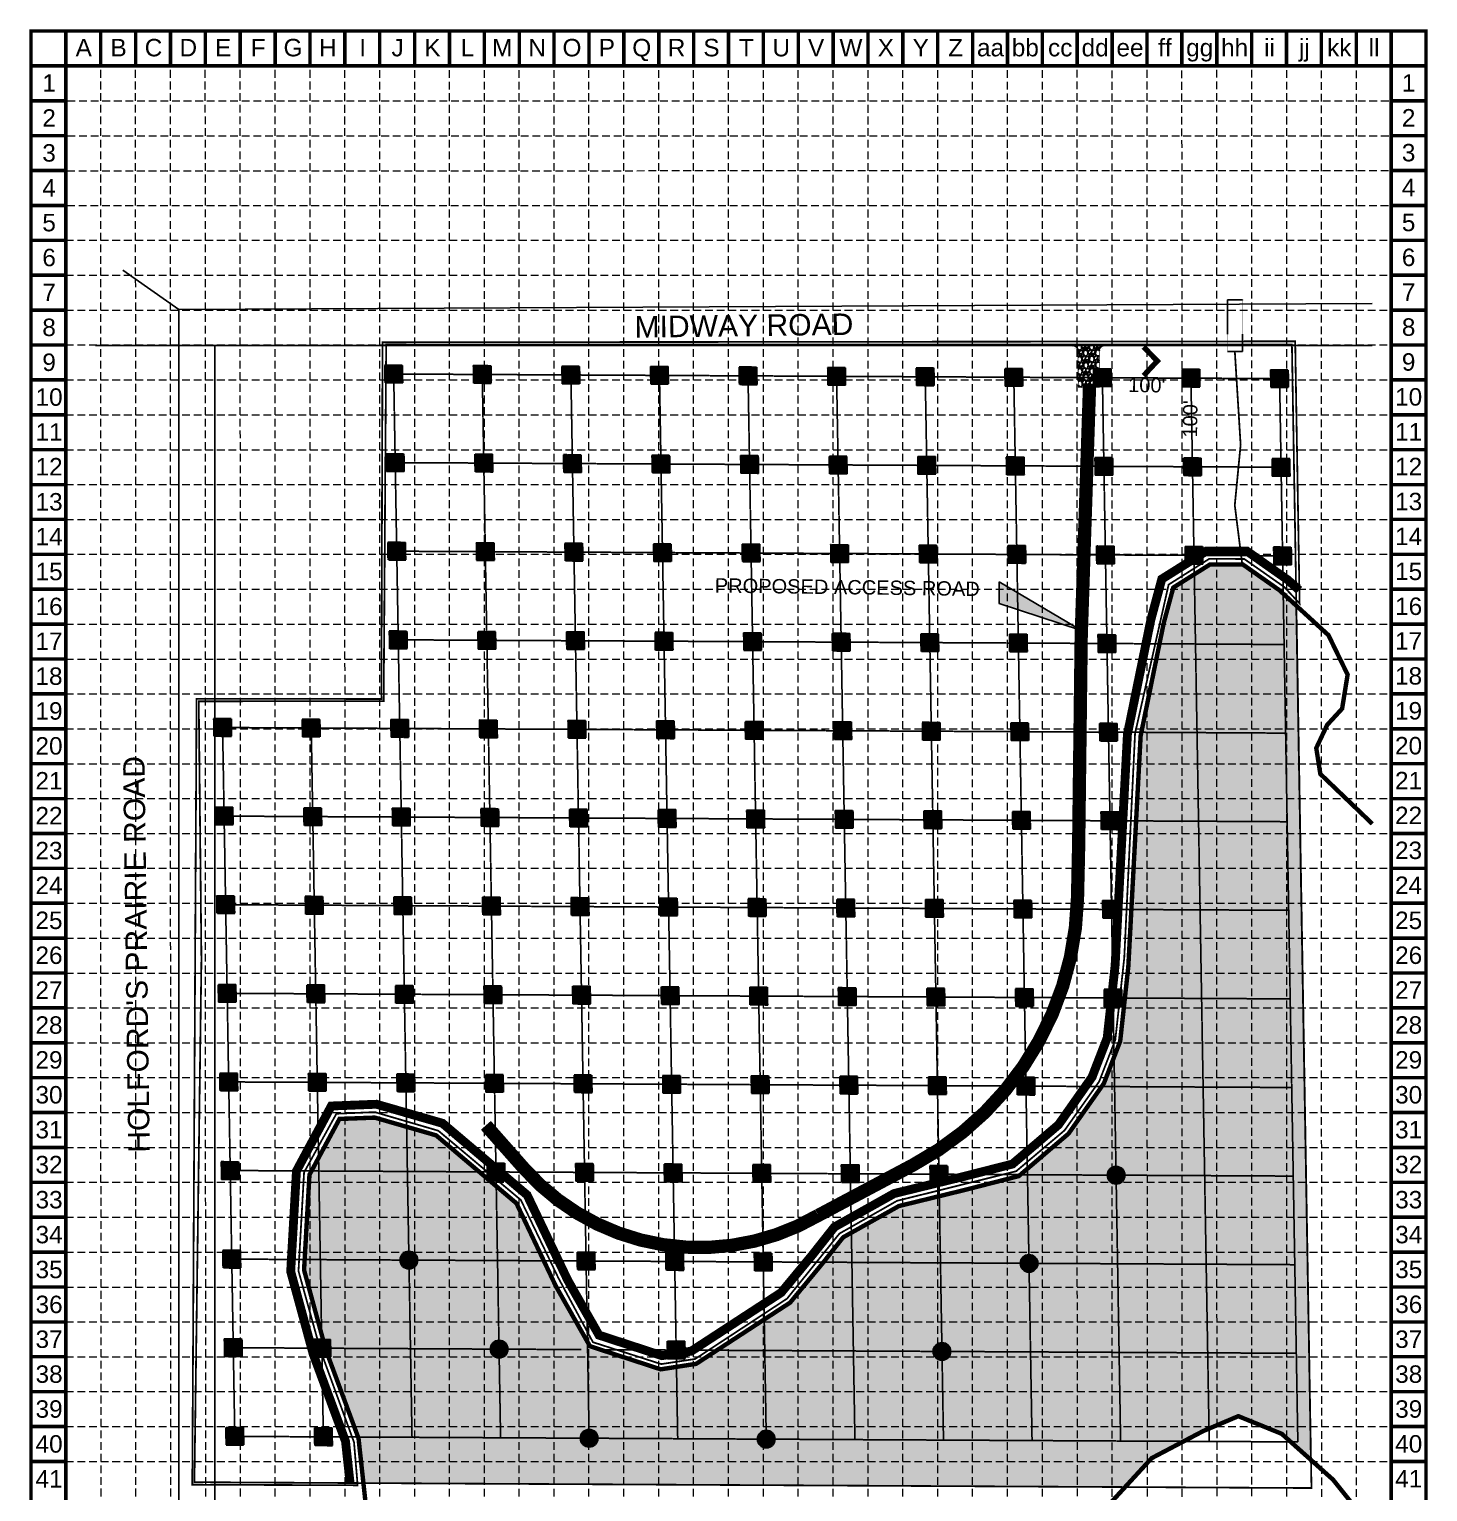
# Model space of a CAD drawing. Header units: feet. Extents: x -159 to 1421, y -888 to 1637.
# Drawn here: x -159 to 1421, y -14 to 1637 of the extents above; entities that cross this region are included whole.
import ezdxf
from ezdxf.enums import TextEntityAlignment as Align

# ---------------------------------------------------------------- set-up
doc = ezdxf.new("R2010")
doc.units = ezdxf.units.FT
doc.header["$MEASUREMENT"] = 0
for name, pattern in [('HIDDEN', [0.375, 0.25, -0.125]), ('HIDDEN2', [0.1875, 0.125, -0.0625]), ('PHANTOM2', [1.25, 0.625, -0.125, 0.125, -0.125, 0.125, -0.125])]:
    doc.linetypes.add(name, pattern=pattern)
for name, color, linetype in [('BASE', 7, 'Continuous'), ('FEMA FLOOD', 5, 'HIDDEN2'), ('GRID', 254, 'HIDDEN'), ('Hatch', 5, 'Continuous'), ('LEGEND', 7, 'Continuous'), ('LIMITS OF DISTURBANCE', 1, 'HIDDEN'), ('P-Access Rd', 1, 'Continuous'), ('P-Silt Fence', 2, 'SILT_FENCE'), ('PL', 2, 'PHANTOM2')]:
    doc.layers.add(name, color=color, linetype=linetype)
for name, color, linetype, true_color in [('Bore Locations', 7, 'Continuous', 0xffffff), ('Pot Hole Locations', 7, 'Continuous', 0xffffff), ('Spot Flood Plain', 7, 'Continuous', 0xffffff)]:
    doc.layers.add(name, color=color, linetype=linetype, true_color=true_color)
doc.styles.add('Arial', font='ARIAL.TTF')
doc.styles.add('HEI', font='simplex.shx')
doc.styles.get("Standard").update_dxf_attribs({"font": 'ARIAL.TTF'})
doc.linetypes.add('SANITARY_SEWER_EXIST', pattern='A,0.65,-0.2,["SS",HEI,S=0.088,R=0,X=-0.165,Y=-0.05],-0.05', length=0.9)
doc.linetypes.add('SILT_FENCE', pattern='A,0.65,-0.2,["SF",Standard,S=0.106,R=0,X=-0.165,Y=-0.05],-0.05', length=0.9)
doc.linetypes.add('WATER_EXIST', pattern='A,0.65,-0.15,["WL",HEI,S=0.088,R=0,X=-0.1,Y=-0.05],-0.05', length=0.85)

msp = doc.modelspace()

# ---------------------------------------------------------------- hatches: boundary and pattern name
at = {"layer": 'Hatch', "linetype": 'Continuous', "ltscale": 2}
h = msp.add_hatch(dxfattribs=at)
h.set_pattern_fill('DOTS', color=256, scale=62.5, angle=45, style=0)
h.paths.add_polyline_path([(1272.1, 986), (1253.1, 1003.4), (1211.6, 1032.6), (1174.7, 1032.6), (1133.2, 1006.5), (1122.4, 966.6), (1096.3, 839.1), (1082.4, 578.8), (1073.2, 494.4), (1054.8, 446.8), (1014.8, 390), (958.7, 342.2), (898.7, 326.8), (823.4, 308.4), (760.4, 273.1), (737.3, 243.9), (700.5, 199.4), (594.4, 130.3), (554.4, 124.1), (474.5, 150.2), (436.1, 217.8), (391.5, 311.5), (300.8, 388.2), (231.6, 408.2), (191.7, 406.7), (157.8, 343.7), (151.7, 236.2), (176.3, 146), (213.2, 46.2), (218.7, -4.3), (1078.8, -8.8), (1108.7, 23.8), (1166.9, 54.4), (1206.6, 71.2), (1255.6, 51.3), (1288.6, 21.8)])
at = {"layer": 'LEGEND'}
h = msp.add_hatch(dxfattribs=at)
h.set_pattern_fill('GRAVEL', color=4, scale=9.719034, angle=46.0657, style=0)
h.set_pattern_definition([(274.078545, (6917.12864, -12367.4055), (9.044241262, -116.68266971), [1.30756, -129.448664]), (231.0354448, (6917.22164, -12368.70977), (73.921614201, 90.73169125), [2.243814, -222.1375035]), (178.576145, (6915.81064, -12370.4544), (144.423142807, -4.187017498), [1.582142, -156.632257]), (313.339445, (6914.9305, -12374.8699), (-133.237249466, 141.866631485), [2.04331, -202.28767]), (338.899445, (6916.33285, -12376.356), (-117.705309647, 45.92533236), [2.0036274, -198.3593823]), (43.339445, (6918.20213, -12377.0773), (-141.866631485, -133.237249466), [2.04331, -202.28767]), (83.7599448, (6919.68823, -12375.67494), (-17.6737734604, -158.421191589), [2.702173, -267.514933]), (118.3210448, (6919.98194, -12372.98878), (-106.774893602, 197.347650583), [2.55113, -252.5619274]), (167.495345, (6918.77165, -12370.743), (-144.934462938, 31.67162586), [2.05023, -202.9730076]), (221.302145, (6916.77006, -12370.2991), (81.176172214, 70.24601341), [2.340654, -114.6920123]), (268.4631448, (6915.01167, -12371.844), (-3.9313503017, -158.165554203), [3.0269736, -299.670608]), (184.879845, (6921.6764, -12368.0083), (-89.197851186, -8.53296123), [1.033143, -102.2815936]), (217.534945, (6920.647, -12368.09616), (101.662061715, 77.50056317), [1.965548, -194.5897385]), (271.065745, (6919.0884, -12369.294), (6.9990323, -6.7433835), [1.3744755, -12.370308]), (249.264345, (6917.7765, -12368.9744), (19.71883554, 48.48192026), [0.740182, -73.2777717]), (337.867145, (6917.5144, -12369.6666), (-27.74047296, 13.23111646), [1.046769, -51.2918306]), (77.029545, (6918.484, -12370.061), (6.23205318, 34.48385592), [1.700141, -54.971078]), (207.630845, (6918.8656, -12368.4042), (20.4857846, 7.25469264), [1.22937, -29.504916]), (62.455245, (6913.6032, -12373.72606), (46.436789199, 90.220411273), [1.722213, -170.4995003]), (116.411945, (6914.39965, -12372.19906), (50.015852593, -102.17329652), [1.444841, -143.038983]), (339.264345, (6917.4658, -12367.0556), (-48.48192026, 19.71883554), [1.4803546, -72.537599]), (29.676245, (6918.8503, -12367.5797), (-88.430867724, -49.760221412), [1.722213, -170.4995003]), (25.509745, (6917.9426, -12377.907), (-47.71495143, -21.50842766), [1.6607885, -81.3786737]), (340.840845, (6919.4415, -12377.1917), (-110.706209148, 39.182122265), [1.391552, -137.763832]), (112.867145, (6924.5323, -12373.729), (-21.50837693, 47.71497447), [1.4803546, -72.537599]), (63.419745, (6923.957, -12372.36494), (-59.66788944, -117.960893755), [1.6292113, -161.291484]), (115.509745, (6921.228, -12377.1585), (21.50842766, -47.71495143), [0.830394, -82.209068]), (147.375645, (6924.1277, -12374.1489), (-34.73949104, 19.974517), [0.4955735, -49.0619636]), (212.029545, (6923.7103, -12373.8817), (27.22916427, 14.25372584), [2.0036274, -38.068969]), (232.074745, (6922.01166, -12374.94436), (60.434786638, 76.733675973), [1.8568214, -183.8250535]), (349.755845, (6919.114, -12370.668), (-20.74144746, 6.4877203), [1.4016985, -33.640773]), (39.2229448, (6920.4933, -12370.9172), (128.635595072, 105.496690523), [2.4471944, -242.271823]), (107.011145, (6922.3891, -12369.3697), (22.01968772, -75.19979271), [1.000633, -99.062941]), (136.065745, (6922.096, -12368.413), (-13.7424115, -0.255649), [0.583142, -9.1358916]), (166.322145, (6921.6668, -12374.88204), (75.966718832, -19.20760151), [1.350207, -133.670923]), (94.078545, (6920.3549, -12374.56276), (-9.044241262, 116.68266971), [2.61512, -128.141104]), (46.065745, (6920.169, -12371.954), (-0.255649, 13.7424115), [2.526949, -7.192085]), (11.370545, (6921.9222, -12370.1345), (-116.42704585, -22.78653317), [1.536715, -152.134696]), (300.120345, (6923.4287, -12369.8315), (21.25274065, -33.97255563), [1.415111, -69.340523]), (253.7117448, (6924.13886, -12371.05558), (-58.133862695, -200.415408119), [2.304043, -228.100607]), (221.4918448, (6923.49265, -12373.26715), (-94.662955201, -84.244048844), [2.437524, -241.314605])])
edge = h.paths.add_edge_path()
edge.add_line((1055.8, 1279.3), (1019.3, 1279.3))
edge.add_arc((1019.3, 1273.2), 6.08, 0.0391, 90, ccw=False)
edge.add_line((1025.4, 1273.2), (1026, 1232.5))
edge.add_line((1026, 1232.5), (1049.5, 1232.6))
edge.add_line((1049.5, 1232.6), (1049.7, 1273.2))
edge.add_arc((1055.8, 1273.2), 6.08, 90, 180.0391, ccw=False)
at = {"layer": 'Pot Hole Locations'}
for points in [[(242.7, 1257.6), (262.7, 1257.5), (263.1, 1237.5), (243.1, 1237.6)], [(342.8, 1257.1), (362.8, 1256.9), (363.1, 1236.9), (343.1, 1237.1)], [(442.8, 1256.5), (462.8, 1256.4), (463.1, 1236.4), (443.1, 1236.5)], [(542.8, 1256), (562.8, 1255.9), (563.2, 1235.9), (543.2, 1236)], [(642.8, 1255.5), (662.8, 1255.4), (663.2, 1235.4), (643.2, 1235.5)], [(742.9, 1255), (762.9, 1254.9), (763.2, 1234.8), (743.2, 1235)], [(842.9, 1254.4), (862.9, 1254.3), (863.2, 1234.3), (843.2, 1234.4)], [(942.9, 1253.9), (962.9, 1253.8), (963.3, 1233.8), (943.3, 1233.9)], [(1042.9, 1253.4), (1062.9, 1253.3), (1063.3, 1233.3), (1043.3, 1233.4)], [(1143, 1252.9), (1163, 1252.8), (1163.3, 1232.8), (1143.3, 1232.9)], [(1243, 1252.3), (1263, 1252.2), (1263.3, 1232.2), (1243.3, 1232.3)], [(244.5, 1157.6), (264.5, 1157.5), (264.8, 1137.5), (244.8, 1137.6)], [(344.5, 1157), (364.5, 1156.9), (364.8, 1136.9), (344.8, 1137)], [(444.5, 1156.5), (464.5, 1156.4), (464.9, 1136.4), (444.9, 1136.5)], [(544.5, 1156), (564.5, 1155.9), (564.9, 1135.9), (544.9, 1136)], [(644.6, 1155.5), (664.6, 1155.4), (664.9, 1135.4), (644.9, 1135.5)], [(744.6, 1154.9), (764.6, 1154.8), (764.9, 1134.8), (744.9, 1134.9)], [(844.6, 1154.4), (864.6, 1154.3), (865, 1134.3), (844.9, 1134.4)], [(944.6, 1153.9), (964.6, 1153.8), (965, 1133.8), (945, 1133.9)], [(1044.7, 1153.4), (1064.7, 1153.3), (1065, 1133.3), (1045, 1133.4)], [(1144.7, 1152.8), (1164.7, 1152.7), (1165, 1132.7), (1145, 1132.8)], [(1244.7, 1152.3), (1264.7, 1152.2), (1265, 1132.2), (1245, 1132.3)], [(246.2, 1057.6), (266.2, 1057.5), (266.5, 1037.4), (246.5, 1037.6)], [(346.2, 1057), (366.2, 1056.9), (366.6, 1036.9), (346.5, 1037)], [(446.2, 1056.5), (466.2, 1056.4), (466.6, 1036.4), (446.6, 1036.5)], [(546.3, 1056), (566.3, 1055.9), (566.6, 1035.9), (546.6, 1036)], [(646.3, 1055.5), (666.3, 1055.4), (666.6, 1035.4), (646.6, 1035.5)], [(746.3, 1054.9), (766.3, 1054.8), (766.6, 1034.8), (746.6, 1034.9)], [(846.3, 1054.4), (866.3, 1054.3), (866.7, 1034.3), (846.7, 1034.4)], [(946.3, 1053.9), (966.4, 1053.8), (966.7, 1033.8), (946.7, 1033.9)], [(1046.4, 1053.4), (1066.4, 1053.3), (1066.7, 1033.3), (1046.7, 1033.4)], [(1146.4, 1052.8), (1166.4, 1052.7), (1166.7, 1032.7), (1146.7, 1032.8)], [(1246.4, 1052.3), (1266.4, 1052.2), (1266.8, 1032.2), (1246.8, 1032.3)], [(247.9, 957.5), (267.9, 957.4), (268.3, 937.4), (248.2, 937.5)], [(347.9, 957), (367.9, 956.9), (368.3, 936.9), (348.3, 937)], [(447.9, 956.5), (468, 956.4), (468.3, 936.4), (448.3, 936.5)], [(548, 956), (568, 955.9), (568.3, 935.9), (548.3, 936)], [(648, 955.4), (668, 955.3), (668.3, 935.3), (648.3, 935.4)], [(748, 954.9), (768, 954.8), (768.4, 934.8), (748.4, 934.9)], [(848, 954.4), (868, 954.3), (868.4, 934.3), (848.4, 934.4)], [(948.1, 953.9), (968.1, 953.8), (968.4, 933.8), (948.4, 933.9)], [(1048.1, 953.4), (1068.1, 953.2), (1068.4, 933.2), (1048.4, 933.3)], [(49.6, 858.6), (69.6, 858.5), (69.9, 838.5), (49.9, 838.6)], [(149.6, 858.1), (169.6, 858), (169.9, 838), (149.9, 838.1)], [(249.6, 857.5), (269.6, 857.4), (270, 837.4), (250, 837.5)], [(349.6, 857), (369.6, 856.9), (370, 836.9), (350, 837)], [(449.7, 856.5), (469.7, 856.4), (470, 836.4), (450, 836.5)], [(549.7, 856), (569.7, 855.9), (570, 835.9), (550, 836)], [(649.7, 855.4), (669.7, 855.3), (670.1, 835.3), (650.1, 835.4)], [(749.7, 854.9), (769.7, 854.8), (770.1, 834.8), (750.1, 834.9)], [(849.8, 854.4), (869.8, 854.3), (870.1, 834.3), (850.1, 834.4)], [(949.8, 853.9), (969.8, 853.8), (970.1, 833.8), (950.1, 833.9)], [(1049.8, 853.3), (1069.8, 853.2), (1070.2, 833.2), (1050.2, 833.3)], [(51.3, 758.6), (71.3, 758.5), (71.6, 738.5), (51.6, 738.6)], [(151.3, 758), (171.3, 757.9), (171.7, 737.9), (151.7, 738)], [(251.3, 757.5), (271.3, 757.4), (271.7, 737.4), (251.7, 737.5)], [(351.4, 757), (371.4, 756.9), (371.7, 736.9), (351.7, 737)], [(451.4, 756.5), (471.4, 756.4), (471.7, 736.4), (451.7, 736.5)], [(551.4, 756), (571.4, 755.8), (571.8, 735.8), (551.8, 735.9)], [(651.4, 755.4), (671.4, 755.3), (671.8, 735.3), (651.8, 735.4)], [(751.5, 754.9), (771.5, 754.8), (771.8, 734.8), (751.8, 734.9)], [(851.5, 754.4), (871.5, 754.3), (871.8, 734.3), (851.8, 734.4)], [(951.5, 753.9), (971.5, 753.8), (971.9, 733.7), (951.9, 733.9)], [(1051.5, 753.3), (1071.5, 753.2), (1071.9, 733.2), (1051.9, 733.3)], [(53, 658.6), (73, 658.5), (73.4, 638.5), (53.4, 638.6)], [(153, 658), (173, 657.9), (173.4, 637.9), (153.4, 638)], [(253.1, 657.5), (273.1, 657.4), (273.4, 637.4), (253.4, 637.5)], [(353.1, 657), (373.1, 656.9), (373.4, 636.9), (353.4, 637)], [(453.1, 656.5), (473.1, 656.4), (473.5, 636.4), (453.5, 636.5)], [(553.1, 655.9), (573.1, 655.8), (573.5, 635.8), (553.5, 635.9)], [(653.2, 655.4), (673.2, 655.3), (673.5, 635.3), (653.5, 635.4)], [(753.2, 654.9), (773.2, 654.8), (773.5, 634.8), (753.5, 634.9)], [(853.2, 654.4), (873.2, 654.3), (873.6, 634.3), (853.5, 634.4)], [(953.2, 653.8), (973.2, 653.7), (973.6, 633.7), (953.6, 633.8)], [(1053.3, 653.3), (1073.3, 653.2), (1073.6, 633.2), (1053.6, 633.3)], [(54.7, 558.6), (74.7, 558.4), (75.1, 538.4), (55.1, 538.6)], [(154.8, 558), (174.8, 557.9), (175.1, 537.9), (155.1, 538)], [(254.8, 557.5), (274.8, 557.4), (275.1, 537.4), (255.1, 537.5)], [(354.8, 557), (374.8, 556.9), (375.2, 536.9), (355.1, 537)], [(454.8, 556.5), (474.8, 556.4), (475.2, 536.3), (455.2, 536.5)], [(554.9, 555.9), (574.9, 555.8), (575.2, 535.8), (555.2, 535.9)], [(654.9, 555.4), (674.9, 555.3), (675.2, 535.3), (655.2, 535.4)], [(754.9, 554.9), (774.9, 554.8), (775.2, 534.8), (755.2, 534.9)], [(854.9, 554.4), (874.9, 554.3), (875.3, 534.3), (855.3, 534.4)], [(954.9, 553.8), (975, 553.7), (975.3, 533.7), (955.3, 533.8)], [(1055, 553.3), (1075, 553.2), (1075.3, 533.2), (1055.3, 533.3)], [(56.5, 458.5), (76.5, 458.4), (76.8, 438.4), (56.8, 438.5)], [(156.5, 458), (176.5, 457.9), (176.8, 437.9), (156.8, 438)], [(256.5, 457.5), (276.5, 457.4), (276.8, 437.4), (256.8, 437.5)], [(356.5, 457), (376.5, 456.9), (376.9, 436.9), (356.9, 437)], [(456.5, 456.4), (476.6, 456.3), (476.9, 436.3), (456.9, 436.4)], [(556.6, 455.9), (576.6, 455.8), (576.9, 435.8), (556.9, 435.9)], [(656.6, 455.4), (676.6, 455.3), (676.9, 435.3), (656.9, 435.4)], [(756.6, 454.9), (776.6, 454.8), (777, 434.8), (757, 434.9)], [(856.6, 454.3), (876.6, 454.2), (877, 434.2), (857, 434.3)], [(956.7, 453.8), (976.7, 453.7), (977, 433.7), (957, 433.8)], [(58.2, 358.5), (78.2, 358.4), (78.5, 338.4), (58.5, 338.5)], [(358.2, 357), (378.2, 356.9), (378.6, 336.9), (358.6, 337)], [(458.3, 356.4), (478.3, 356.3), (478.6, 336.3), (458.6, 336.4)], [(558.3, 355.9), (578.3, 355.8), (578.6, 335.8), (558.6, 335.9)], [(658.3, 355.4), (678.3, 355.3), (678.7, 335.3), (658.7, 335.4)], [(758.3, 354.9), (778.3, 354.8), (778.7, 334.8), (758.7, 334.9)], [(858.4, 354.3), (878.4, 354.2), (878.7, 334.2), (858.7, 334.3)], [(59.9, 258.5), (79.9, 258.4), (80.2, 238.4), (60.2, 238.5)], [(460, 256.4), (480, 256.3), (480.3, 236.3), (460.3, 236.4)], [(560, 255.9), (580, 255.8), (580.4, 235.8), (560.4, 235.9)], [(660, 255.4), (680, 255.3), (680.4, 235.3), (660.4, 235.4)], [(61.6, 158.5), (81.6, 158.4), (82, 138.4), (62, 138.5)], [(161.6, 158), (181.6, 157.9), (182, 137.9), (162, 138)], [(561.7, 155.9), (581.7, 155.8), (582.1, 135.8), (562.1, 135.9)], [(63.3, 58.5), (83.3, 58.4), (83.7, 38.4), (63.7, 38.5)], [(163.4, 58), (183.4, 57.9), (183.7, 37.9), (163.7, 38)]]:
    msp.add_hatch(color=7, dxfattribs=at).paths.add_polyline_path(points)
at = {"layer": 'Pot Hole Locations', "ltscale": 1.25}
msp.add_hatch(color=7, dxfattribs=at).paths.add_polyline_path([(936.5, 1012.8), (1029.4, 958.2), (936.5, 988.5)])
at = {"layer": 'Pot Hole Locations', "linetype": 'HIDDEN2', "ltscale": 1.25}
h = msp.add_hatch(color=7, dxfattribs=at)
edge = h.paths.add_edge_path()
edge.add_arc((1068.6, 343.2), 10, 0, 360)
h = msp.add_hatch(color=7, dxfattribs=at)
edge = h.paths.add_edge_path()
edge.add_arc((270.1, 247.4), 10, 0, 360)
h = msp.add_hatch(color=7, dxfattribs=at)
edge = h.paths.add_edge_path()
edge.add_arc((970.3, 243.7), 10, 0, 360)
h = msp.add_hatch(color=7, dxfattribs=at)
edge = h.paths.add_edge_path()
edge.add_arc((371.9, 146.9), 10, 0, 360)
h = msp.add_hatch(color=7, dxfattribs=at)
edge = h.paths.add_edge_path()
edge.add_arc((872, 144.3), 10, 0, 360)
h = msp.add_hatch(color=7, dxfattribs=at)
edge = h.paths.add_edge_path()
edge.add_arc((473.6, 46.3), 10, 0, 360)
h = msp.add_hatch(color=7, dxfattribs=at)
edge = h.paths.add_edge_path()
edge.add_arc((673.6, 45.3), 10, 0, 360)

# ---------------------------------------------------------------- linework, layer by layer
at = {"layer": 'BASE', "color": 9}
msp.add_line((-117.3, 1595.3), (1379.2, 1595.3), dxfattribs=at)
at = {"layer": 'BASE', "const_width": 3.94}
for points in [[(-117.3, 1634.7), (-156.6, 1634.7)], [(-117.3, 1634.7), (-117.3, 1595.3)], [(-77.9, 1634.7), (-77.9, 1595.3)], [(-38.5, 1634.7), (-38.5, 1595.3)], [(0.9, 1634.7), (0.9, 1595.3)], [(40.2, 1634.7), (40.2, 1595.3)], [(79.6, 1634.7), (79.6, 1595.3)], [(119, 1634.7), (119, 1595.3)], [(158.4, 1634.7), (158.4, 1595.3)], [(197.8, 1634.7), (197.8, 1595.3)], [(237.1, 1634.7), (237.1, 1595.3)], [(276.5, 1634.7), (276.5, 1595.3)], [(315.9, 1634.7), (315.9, 1595.3)], [(355.3, 1634.7), (355.3, 1595.3)], [(394.7, 1634.7), (394.7, 1595.3)], [(434, 1634.7), (434, 1595.3)], [(473.4, 1634.7), (473.4, 1595.3)], [(512.8, 1634.7), (512.8, 1595.3)], [(552.2, 1634.7), (552.2, 1595.3)], [(591.6, 1634.7), (591.6, 1595.3)], [(630.9, 1634.7), (630.9, 1595.3)], [(670.3, 1634.7), (670.3, 1595.3)], [(709.7, 1634.7), (709.7, 1595.3)], [(749.1, 1634.7), (749.1, 1595.3)], [(788.5, 1634.7), (788.5, 1595.3)], [(827.8, 1634.7), (827.8, 1595.3)], [(867.2, 1634.7), (867.2, 1595.3)], [(906.6, 1634.7), (906.6, 1595.3)], [(946, 1634.7), (946, 1595.3)], [(985.4, 1634.7), (985.4, 1595.3)], [(1024.7, 1634.7), (1024.7, 1595.3)], [(1064.1, 1634.7), (1064.1, 1595.3)], [(1103.5, 1634.7), (1103.5, 1595.3)], [(1142.9, 1634.7), (1142.9, 1595.3)], [(1182.3, 1634.7), (1182.3, 1595.3)], [(1221.6, 1634.7), (1221.6, 1595.3)], [(1261, 1634.7), (1261, 1595.3)], [(1300.4, 1634.7), (1300.4, 1595.3)], [(1339.8, 1634.7), (1339.8, 1595.3)], [(1379.2, 1634.7), (1379.2, 1595.3)], [(-117.3, 1595.3), (-156.6, 1595.3)], [(1418.5, 1595.3), (1379.2, 1595.3)], [(-117.3, 1555.9), (-156.6, 1555.9)], [(1418.5, 1555.9), (1379.2, 1555.9)], [(-117.3, 1516.5), (-156.6, 1516.5)], [(1418.5, 1516.5), (1379.2, 1516.5)], [(-117.3, 1477.2), (-156.6, 1477.2)], [(1418.5, 1477.2), (1379.2, 1477.2)], [(-117.3, 1437.8), (-156.6, 1437.8)], [(1418.5, 1437.8), (1379.2, 1437.8)], [(-117.3, 1398.4), (-156.6, 1398.4)], [(1418.5, 1398.4), (1379.2, 1398.4)], [(-117.3, 1359), (-156.6, 1359)], [(1418.5, 1359), (1379.2, 1359)], [(-117.3, 1319.6), (-156.6, 1319.6)], [(1418.5, 1319.6), (1379.2, 1319.6)], [(-117.3, 1280.3), (-156.6, 1280.3)], [(1418.5, 1280.3), (1379.2, 1280.3)], [(-117.3, 1240.9), (-156.6, 1240.9)], [(1418.5, 1240.9), (1379.2, 1240.9)], [(-117.3, 1201.5), (-156.6, 1201.5)], [(1418.5, 1201.5), (1379.2, 1201.5)], [(-117.3, 1162.1), (-156.6, 1162.1)], [(1418.5, 1162.1), (1379.2, 1162.1)], [(-117.3, 1122.7), (-156.6, 1122.7)], [(1418.5, 1122.7), (1379.2, 1122.7)], [(-117.3, 1083.4), (-156.6, 1083.4)], [(1418.5, 1083.4), (1379.2, 1083.4)], [(-117.3, 1044), (-156.6, 1044)], [(1418.5, 1044), (1379.2, 1044)], [(-117.3, 1004.6), (-156.6, 1004.6)], [(1418.5, 1004.6), (1379.2, 1004.6)], [(-117.3, 965.2), (-156.6, 965.2)], [(1418.5, 965.2), (1379.2, 965.2)], [(-117.3, 925.8), (-156.6, 925.8)], [(1418.5, 925.8), (1379.2, 925.8)], [(-117.3, 886.5), (-156.6, 886.5)], [(1418.5, 886.5), (1379.2, 886.5)], [(-117.3, 847.1), (-156.6, 847.1)], [(1418.5, 847.1), (1379.2, 847.1)], [(-117.3, 807.7), (-156.6, 807.7)], [(1418.5, 807.7), (1379.2, 807.7)], [(-117.3, 768.3), (-156.6, 768.3)], [(1418.5, 768.3), (1379.2, 768.3)], [(-117.3, 728.9), (-156.6, 728.9)], [(1418.5, 728.9), (1379.2, 728.9)], [(-117.3, 689.6), (-156.6, 689.6)], [(1418.5, 689.6), (1379.2, 689.6)], [(-117.3, 650.2), (-156.6, 650.2)], [(1418.5, 650.2), (1379.2, 650.2)], [(-117.3, 610.8), (-156.6, 610.8)], [(1418.5, 610.8), (1379.2, 610.8)], [(-117.3, 571.4), (-156.6, 571.4)], [(1418.5, 571.4), (1379.2, 571.4)], [(-117.3, 532.1), (-156.6, 532.1)], [(1418.5, 532.1), (1379.2, 532.1)], [(-117.3, 492.7), (-156.6, 492.7)], [(1418.5, 492.7), (1379.2, 492.7)], [(-117.3, 453.3), (-156.6, 453.3)], [(1418.5, 453.3), (1379.2, 453.3)], [(-117.3, 413.9), (-156.6, 413.9)], [(1418.5, 413.9), (1379.2, 413.9)], [(-117.3, 374.5), (-156.6, 374.5)], [(1418.5, 374.5), (1379.2, 374.5)], [(-117.3, 335.2), (-156.6, 335.2)], [(1418.5, 335.2), (1379.2, 335.2)], [(-117.3, 295.8), (-156.6, 295.8)], [(1418.5, 295.8), (1379.2, 295.8)], [(-117.3, 256.4), (-156.6, 256.4)], [(1418.5, 256.4), (1379.2, 256.4)], [(-117.3, 217), (-156.6, 217)], [(1418.5, 217), (1379.2, 217)], [(-117.3, 177.6), (-156.6, 177.6)], [(1418.5, 177.6), (1379.2, 177.6)], [(-117.3, 138.3), (-156.6, 138.3)], [(1418.5, 138.3), (1379.2, 138.3)], [(-117.3, 98.9), (-156.6, 98.9)], [(1418.5, 98.9), (1379.2, 98.9)], [(-117.3, 59.5), (-156.6, 59.5)], [(1418.5, 59.5), (1379.2, 59.5)], [(-117.3, 20.1), (-156.6, 20.1)], [(1418.5, 20.1), (1379.2, 20.1)]]:
    msp.add_lwpolyline(points, dxfattribs=at)
for points in [[(1418.5, -885.6), (1418.5, 1634.7), (-156.6, 1634.7), (-156.6, -885.6)], [(1379.2, -846.2), (1379.2, 1595.3), (-117.3, 1595.3), (-117.3, -846.2)]]:
    msp.add_lwpolyline(points, close=True, dxfattribs=at)
at = {"layer": 'Bore Locations'}
for centre in [(1068.6, 343.2), (270.1, 247.4), (970.3, 243.7), (371.9, 146.9), (872, 144.3), (473.6, 46.3), (673.6, 45.3)]:
    msp.add_circle(centre, 10, dxfattribs=at)
at = {"layer": 'Defpoints'}
msp.add_lwpolyline([(1272.1, 986), (1253.1, 1003.4), (1211.6, 1032.6), (1174.7, 1032.6), (1133.2, 1006.5), (1122.4, 966.6), (1096.3, 839.1), (1082.4, 578.8), (1073.2, 494.4), (1054.8, 446.8), (1014.8, 390), (958.7, 342.2), (898.7, 326.8), (823.4, 308.4), (760.4, 273.1), (737.3, 243.9), (700.5, 199.4), (594.4, 130.3), (554.4, 124.1), (474.5, 150.2), (436.1, 217.8), (391.5, 311.5), (300.8, 388.2), (231.6, 408.2), (191.7, 406.7), (157.8, 343.7), (151.7, 236.2), (176.3, 146), (213.2, 46.2), (218.7, -4.3), (1078.8, -8.8), (1108.7, 23.8), (1166.9, 54.4), (1206.6, 71.2), (1255.6, 51.3), (1288.6, 21.8)], close=True, dxfattribs=at)
at = {"layer": 'FEMA FLOOD', "ltscale": 2, "const_width": 5, "flags": 128}
for points in [[(116.3, -252.3), (127, -232.4), (156.4, -154.9), (204, -85.8), (220.9, -24.4), (213.2, 46.2), (176.3, 146), (151.7, 236.2), (157.8, 343.7), (191.7, 406.7), (231.6, 408.2), (300.8, 388.2), (391.5, 311.5), (436.1, 217.8), (474.5, 150.2), (554.4, 124.1), (594.4, 130.3), (700.5, 199.4), (737.3, 243.9), (760.4, 273.1), (823.4, 308.4), (898.7, 326.8), (958.7, 342.2), (1014.8, 390), (1054.8, 446.8), (1073.2, 494.4), (1082.4, 578.8), (1096.3, 839.1), (1122.4, 966.6), (1133.2, 1006.5), (1174.7, 1032.6), (1211.6, 1032.6), (1253.1, 1003.4), (1308.4, 952.7), (1330, 908.2), (1323.8, 869.8), (1306.9, 851.4), (1294.6, 825.3), (1299.2, 796.1), (1357.9, 739.8)], [(788.7, -252.3), (794.8, -222.3), (856, -185.6), (954, -180.1), (1008.5, -150.2), (1034.3, -82.2), (1058.2, -31.2), (1108.7, 23.8), (1166.9, 54.4), (1206.6, 71.2), (1255.6, 51.3), (1313.7, -0.6), (1357.9, -56)]]:
    msp.add_lwpolyline(points, dxfattribs=at)
at = {"layer": 'GRID', "color": 252, "linetype": 'HIDDEN', "lineweight": 0, "ltscale": 35}
for p, q in [((-77.5, -688.7), (-77.7, 1593.8)), ((-38, -688.7), (-38.5, 1593.8)), ((1.3, -688.7), (0.9, 1593.7)), ((40.9, -688.7), (40.2, 1593.6)), ((79.9, -688.7), (79.7, 1593.9)), ((119, -688.7), (119.1, 1593.9)), ((158.7, -688.7), (158.5, 1593.7)), ((198.2, -688.8), (197.8, 1593.8)), ((237.3, -688.8), (237.3, 1593.7)), ((276.8, -688.8), (276.7, 1593.7)), ((315.9, -688.8), (316, 1593.7)), ((355.3, -688.8), (355.5, 1593.7)), ((394.7, -688.8), (394.7, 1595.3)), ((434, -688.8), (434, 1595.3)), ((473.4, -688.8), (473.4, 1595.3)), ((512.8, -688.8), (512.8, 1595.3)), ((552.2, -688.8), (552.2, 1595.3)), ((591.6, -688.8), (591.6, 1595.3)), ((630.9, -688.8), (630.9, 1595.3)), ((670.3, -688.8), (670.3, 1595.3)), ((709.7, -688.8), (709.7, 1595.3)), ((749.1, -688.8), (749.1, 1595.3)), ((788.5, -688.8), (788.5, 1595.3)), ((827.8, -688.8), (827.8, 1595.3)), ((867.2, -688.9), (867.2, 1595.3)), ((906.6, -688.9), (906.6, 1595.3)), ((946, -688.9), (946, 1595.3)), ((985.5, -688.8), (985.4, 1595.3)), ((1024.9, -688.6), (1024.7, 1595.3)), ((1064.2, -689.1), (1064.1, 1595.3)), ((1104, -688.7), (1103.7, 1596.2)), ((1143.1, -689.1), (1143, 1596.2)), ((1182.6, -688.6), (1182.4, 1596.2)), ((1222, -688.5), (1221.8, 1596.2)), ((1261.3, -688.8), (1261.2, 1596.2)), ((1300.8, -689.3), (1300.6, 1596.2)), ((1340.2, -689.2), (1339.9, 1596.2)), ((-115.5, 1555.7), (1378.5, 1555.8)), ((-115.5, 1516.2), (1378.5, 1516.5)), ((-115.7, 1476.9), (1379.2, 1477.2)), ((-115.8, 1437.6), (1379.2, 1437.8)), ((-117.3, 1398.4), (1379.2, 1398.4)), ((-117.3, 1359), (1379.2, 1359)), ((-117.3, 1319.6), (1379.2, 1319.6)), ((-117.3, 1280.3), (1379.2, 1280.3)), ((-117.3, 1240.9), (1379.2, 1240.9)), ((-117.3, 1201.5), (1379.2, 1201.5)), ((-117.3, 1162.1), (1379.2, 1162.1)), ((-117.3, 1122.7), (1379.2, 1122.7)), ((-117.3, 1083.4), (1379.2, 1083.4)), ((-117.3, 1044), (1379.2, 1044)), ((-117.3, 1004.6), (1379.2, 1004.6)), ((-117.3, 965.2), (1379.2, 965.2)), ((-117.3, 925.8), (1379.2, 925.8)), ((-117.3, 886.5), (1379.2, 886.5)), ((-117.3, 847.1), (1379.2, 847.1)), ((-117.3, 807.7), (1379.2, 807.7)), ((-117.3, 768.3), (1379.2, 768.3)), ((-117.3, 728.9), (1379.2, 728.9)), ((-117.3, 689.6), (1379.2, 689.6)), ((-117.3, 650.2), (1379.2, 650.2)), ((-117.3, 610.8), (1379.2, 610.8)), ((-117.3, 571.4), (1379.2, 571.4)), ((-117.3, 532.1), (1379.2, 532.1)), ((-117.3, 492.7), (1379.2, 492.7)), ((-117.3, 453.3), (1379.2, 453.3)), ((-117.3, 413.9), (1379.2, 413.9)), ((-117.3, 374.5), (1379.2, 374.5)), ((-117.3, 335.2), (1379.2, 335.2)), ((-117.3, 295.8), (1379.2, 295.8)), ((-117.3, 256.4), (1379.2, 256.4)), ((-117.3, 217), (1379.2, 217)), ((-117.3, 177.6), (1379.2, 177.6)), ((-117.3, 138.3), (1379.2, 138.3)), ((-117.3, 98.9), (1379.2, 98.9)), ((-117.3, 59.5), (1379.2, 59.5)), ((-117.3, 20.1), (1379.2, 20.1))]:
    msp.add_line(p, q, dxfattribs=at)
at = {"layer": 'GRID', "color": 7}
msp.add_lwpolyline([(1194.4, 1331.3), (1211.3, 1331.3), (1211.3, 1272.8), (1194.4, 1272.8)], close=True, dxfattribs=at)
at = {"layer": 'GRID', "color": 5, "const_width": 2}
msp.add_lwpolyline([(1202.7, 1272.2), (1209.2, 1167.6), (1202.6, 1099.4), (1211.1, 1032.3)], dxfattribs=at)
at = {"layer": 'LEGEND', "color": 4, "const_width": 0.972}
msp.add_lwpolyline([(1055.8, 1279.3), (1019.3, 1279.3, -0.414014), (1025.4, 1273.2), (1026, 1232.5), (1049.5, 1232.6), (1049.7, 1273.2, -0.414413)], format="xyb", close=True, dxfattribs=at)
at = {"layer": 'LIMITS OF DISTURBANCE', "ltscale": 70, "const_width": 2}
msp.add_lwpolyline([(212.1, -5.8), (208.1, 41.8), (170.3, 145.3), (145.4, 235.1), (151.7, 346.4), (188.2, 412.6), (231.6, 414.4), (303.3, 393.4), (396.5, 315.2), (438.8, 227.3), (477.9, 154.7), (555, 130), (593.3, 135.8), (697.1, 203.9), (756.2, 277.3), (821.3, 314.3), (955.8, 347.7), (1010.4, 393.8), (1049.5, 449), (1067.7, 496), (1077.8, 588.5), (1090, 841.8), (1127.9, 1009.8), (1173.9, 1039), (1213.4, 1038.7), (1258.2, 1007.3), (1275.8, 988.6), (1270.8, 1284.4), (1270.8, 1284.4), (240.3, 1283.3), (239, 880.7), (30.3, 881), (25.5, -6.1), (212.1, -6.8)], close=True, dxfattribs=at)
at = {"layer": 'P-Access Rd', "color": 252, "const_width": 15, "flags": 128}
msp.add_lwpolyline([(1038.7, 1236.7), (1029.2, 951.8), (1026.3, 715), (1025, 656, -0.271376), (839.3, 354.7), (732.4, 297.9, -0.357736), (400.4, 350.4), (357, 399.5)], format="xyb", dxfattribs=at)
at = {"layer": 'P-Silt Fence', "color": 200, "ltscale": 70, "const_width": 6}
for points in [[(1099.6, 1278.2), (1115.1, 1262.2), (1099.6, 1245.6)], [(1110.2, 1267.2), (1117.3, 1259.9)]]:
    msp.add_lwpolyline(points, dxfattribs=at)
at = {"layer": 'P-Silt Fence', "color": 200, "linetype": 'Continuous', "ltscale": 1.5, "const_width": 10, "flags": 128}
msp.add_lwpolyline([(203.7, -4.7), (198.5, 42.8), (162, 141.4), (136.6, 234.6), (143.1, 347.9), (182.5, 421.3), (233.5, 423.3), (308, 401.8), (403.6, 320.8), (449.4, 224.7), (484.7, 162.7), (555.7, 139.5), (588.9, 144.6), (690.4, 210.7), (725.7, 253.3), (750.5, 284.7), (817.9, 322.5), (895.1, 341.4), (951.6, 355.8), (1003.6, 400.2), (1041.4, 453.9), (1058.5, 498), (1067.5, 580.1), (1081.4, 841), (1107.8, 970), (1120.2, 1016.1), (1170.4, 1047.6), (1216.3, 1047.6), (1262.5, 1015.1), (1275.2, 1003.5)], dxfattribs=at)
at = {"layer": 'PL', "color": 7, "ltscale": 2, "const_width": 2, "flags": 128}
msp.add_lwpolyline([(1267.1, 1280.9), (244.4, 1280.6), (241.6, 878.2), (32.8, 878.1), (35.8, 587), (27.9, -3.3), (1289.2, -9.9)], close=True, dxfattribs=at)
at = {"layer": 'Pot Hole Locations', "color": 7, "linetype": 'SANITARY_SEWER_EXIST', "ltscale": 1.25}
msp.add_line((10.3, 1320.2), (-53, 1364.7), dxfattribs=at)
at = {"layer": 'Pot Hole Locations', "color": 7, "linetype": 'WATER_EXIST', "ltscale": 1.25}
msp.add_line((-83.9, 1279.6), (1357.9, 1279.6), dxfattribs=at)
at = {"layer": 'Pot Hole Locations', "color": 7, "linetype": 'HIDDEN2', "ltscale": 1.25}
for p, q in [((252.9, 1247.5), (267.5, 397.8)), ((252.9, 1247.5), (1253.2, 1242.3)), ((352.9, 1247), (368.7, 330.8)), ((453, 1246.5), (471.7, 155.1)), ((553, 1246), (572.2, 126.9)), ((653, 1245.4), (671.3, 180.4)), ((753, 1244.9), (769.7, 278.3)), ((853.1, 1244.4), (869, 319.5)), ((953.1, 1243.9), (968.4, 350.5)), ((1053.1, 1243.3), (1066.3, 476.5)), ((1153.1, 1242.8), (1156.9, 1021.4)), ((1253.2, 1242.3), (1257.3, 999.5)), ((254.6, 1147.5), (1254.9, 1142.3)), ((256.4, 1047.5), (1256.6, 1042.3)), ((258.1, 947.5), (1117.6, 943)), ((59.7, 848.5), (73.5, 48.4)), ((59.7, 848.5), (1097.1, 843.1)), ((159.8, 848), (168.1, 362.8)), ((61.5, 748.5), (1091.2, 743.1)), ((63.2, 648.5), (1085.9, 643.1)), ((64.9, 548.5), (1078.5, 543.2)), ((66.6, 448.5), (1052.3, 443.3)), ((68.3, 348.5), (160.1, 348)), ((349.5, 347), (960.6, 343.8)), ((70.1, 248.5), (152.4, 248)), ((422.4, 246.6), (738.2, 245)), ((171.5, 163.6), (173.5, 47.9)), ((71.8, 148.5), (175.8, 147.9)), ((486.6, 146.3), (617.9, 145.6)), ((1173.5, 57.2), (1173.8, 42.7)), ((73.5, 48.4), (212.7, 47.7)), ((1144.9, 42.8), (1273.8, 42.2))]:
    msp.add_line(p, q, dxfattribs=at)
at = {"layer": 'Pot Hole Locations', "color": 7, "linetype": 'SANITARY_SEWER_EXIST', "ltscale": 1.25}
for points in [[(10.3, 1320.2), (1357.9, 1327.2)], [(10.3, 1320.2), (10.3, -252.3)]]:
    msp.add_lwpolyline(points, dxfattribs=at)
at = {"layer": 'Pot Hole Locations', "color": 7, "linetype": 'WATER_EXIST', "ltscale": 1.25}
msp.add_lwpolyline([(51, -252.3), (51, 1279.6)], dxfattribs=at)
at = {"layer": 'Pot Hole Locations', "color": 7, "linetype": 'HIDDEN2', "ltscale": 1.25}
for points in [[(242.7, 1257.6), (262.7, 1257.5), (263.1, 1237.5), (243.1, 1237.6)], [(342.8, 1257.1), (362.8, 1256.9), (363.1, 1236.9), (343.1, 1237.1)], [(442.8, 1256.5), (462.8, 1256.4), (463.1, 1236.4), (443.1, 1236.5)], [(542.8, 1256), (562.8, 1255.9), (563.2, 1235.9), (543.2, 1236)], [(642.8, 1255.5), (662.8, 1255.4), (663.2, 1235.4), (643.2, 1235.5)], [(742.9, 1255), (762.9, 1254.9), (763.2, 1234.8), (743.2, 1235)], [(842.9, 1254.4), (862.9, 1254.3), (863.2, 1234.3), (843.2, 1234.4)], [(942.9, 1253.9), (962.9, 1253.8), (963.3, 1233.8), (943.3, 1233.9)], [(1042.9, 1253.4), (1062.9, 1253.3), (1063.3, 1233.3), (1043.3, 1233.4)], [(1143, 1252.9), (1163, 1252.8), (1163.3, 1232.8), (1143.3, 1232.9)], [(1243, 1252.3), (1263, 1252.2), (1263.3, 1232.2), (1243.3, 1232.3)], [(244.5, 1157.6), (264.5, 1157.5), (264.8, 1137.5), (244.8, 1137.6)], [(344.5, 1157), (364.5, 1156.9), (364.8, 1136.9), (344.8, 1137)], [(444.5, 1156.5), (464.5, 1156.4), (464.9, 1136.4), (444.9, 1136.5)], [(544.5, 1156), (564.5, 1155.9), (564.9, 1135.9), (544.9, 1136)], [(644.6, 1155.5), (664.6, 1155.4), (664.9, 1135.4), (644.9, 1135.5)], [(744.6, 1154.9), (764.6, 1154.8), (764.9, 1134.8), (744.9, 1134.9)], [(844.6, 1154.4), (864.6, 1154.3), (865, 1134.3), (844.9, 1134.4)], [(944.6, 1153.9), (964.6, 1153.8), (965, 1133.8), (945, 1133.9)], [(1044.7, 1153.4), (1064.7, 1153.3), (1065, 1133.3), (1045, 1133.4)], [(1144.7, 1152.8), (1164.7, 1152.7), (1165, 1132.7), (1145, 1132.8)], [(1244.7, 1152.3), (1264.7, 1152.2), (1265, 1132.2), (1245, 1132.3)], [(246.2, 1057.6), (266.2, 1057.5), (266.5, 1037.4), (246.5, 1037.6)], [(346.2, 1057), (366.2, 1056.9), (366.6, 1036.9), (346.5, 1037)], [(446.2, 1056.5), (466.2, 1056.4), (466.6, 1036.4), (446.6, 1036.5)], [(546.3, 1056), (566.3, 1055.9), (566.6, 1035.9), (546.6, 1036)], [(646.3, 1055.5), (666.3, 1055.4), (666.6, 1035.4), (646.6, 1035.5)], [(746.3, 1054.9), (766.3, 1054.8), (766.6, 1034.8), (746.6, 1034.9)], [(846.3, 1054.4), (866.3, 1054.3), (866.7, 1034.3), (846.7, 1034.4)], [(946.3, 1053.9), (966.4, 1053.8), (966.7, 1033.8), (946.7, 1033.9)], [(1046.4, 1053.4), (1066.4, 1053.3), (1066.7, 1033.3), (1046.7, 1033.4)], [(1146.4, 1052.8), (1166.4, 1052.7), (1166.7, 1032.7), (1146.7, 1032.8)], [(1246.4, 1052.3), (1266.4, 1052.2), (1266.8, 1032.2), (1246.8, 1032.3)], [(247.9, 957.5), (267.9, 957.4), (268.3, 937.4), (248.2, 937.5)], [(347.9, 957), (367.9, 956.9), (368.3, 936.9), (348.3, 937)], [(447.9, 956.5), (468, 956.4), (468.3, 936.4), (448.3, 936.5)], [(548, 956), (568, 955.9), (568.3, 935.9), (548.3, 936)], [(648, 955.4), (668, 955.3), (668.3, 935.3), (648.3, 935.4)], [(748, 954.9), (768, 954.8), (768.4, 934.8), (748.4, 934.9)], [(848, 954.4), (868, 954.3), (868.4, 934.3), (848.4, 934.4)], [(948.1, 953.9), (968.1, 953.8), (968.4, 933.8), (948.4, 933.9)], [(1048.1, 953.4), (1068.1, 953.2), (1068.4, 933.2), (1048.4, 933.3)], [(49.6, 858.6), (69.6, 858.5), (69.9, 838.5), (49.9, 838.6)], [(149.6, 858.1), (169.6, 858), (169.9, 838), (149.9, 838.1)], [(249.6, 857.5), (269.6, 857.4), (270, 837.4), (250, 837.5)], [(349.6, 857), (369.6, 856.9), (370, 836.9), (350, 837)], [(449.7, 856.5), (469.7, 856.4), (470, 836.4), (450, 836.5)], [(549.7, 856), (569.7, 855.9), (570, 835.9), (550, 836)], [(649.7, 855.4), (669.7, 855.3), (670.1, 835.3), (650.1, 835.4)], [(749.7, 854.9), (769.7, 854.8), (770.1, 834.8), (750.1, 834.9)], [(849.8, 854.4), (869.8, 854.3), (870.1, 834.3), (850.1, 834.4)], [(949.8, 853.9), (969.8, 853.8), (970.1, 833.8), (950.1, 833.9)], [(1049.8, 853.3), (1069.8, 853.2), (1070.2, 833.2), (1050.2, 833.3)], [(51.3, 758.6), (71.3, 758.5), (71.6, 738.5), (51.6, 738.6)], [(151.3, 758), (171.3, 757.9), (171.7, 737.9), (151.7, 738)], [(251.3, 757.5), (271.3, 757.4), (271.7, 737.4), (251.7, 737.5)], [(351.4, 757), (371.4, 756.9), (371.7, 736.9), (351.7, 737)], [(451.4, 756.5), (471.4, 756.4), (471.7, 736.4), (451.7, 736.5)], [(551.4, 756), (571.4, 755.8), (571.8, 735.8), (551.8, 735.9)], [(651.4, 755.4), (671.4, 755.3), (671.8, 735.3), (651.8, 735.4)], [(751.5, 754.9), (771.5, 754.8), (771.8, 734.8), (751.8, 734.9)], [(851.5, 754.4), (871.5, 754.3), (871.8, 734.3), (851.8, 734.4)], [(951.5, 753.9), (971.5, 753.8), (971.9, 733.7), (951.9, 733.9)], [(1051.5, 753.3), (1071.5, 753.2), (1071.9, 733.2), (1051.9, 733.3)], [(53, 658.6), (73, 658.5), (73.4, 638.5), (53.4, 638.6)], [(153, 658), (173, 657.9), (173.4, 637.9), (153.4, 638)], [(253.1, 657.5), (273.1, 657.4), (273.4, 637.4), (253.4, 637.5)], [(353.1, 657), (373.1, 656.9), (373.4, 636.9), (353.4, 637)], [(453.1, 656.5), (473.1, 656.4), (473.5, 636.4), (453.5, 636.5)], [(553.1, 655.9), (573.1, 655.8), (573.5, 635.8), (553.5, 635.9)], [(653.2, 655.4), (673.2, 655.3), (673.5, 635.3), (653.5, 635.4)], [(753.2, 654.9), (773.2, 654.8), (773.5, 634.8), (753.5, 634.9)], [(853.2, 654.4), (873.2, 654.3), (873.6, 634.3), (853.5, 634.4)], [(953.2, 653.8), (973.2, 653.7), (973.6, 633.7), (953.6, 633.8)], [(1053.3, 653.3), (1073.3, 653.2), (1073.6, 633.2), (1053.6, 633.3)], [(54.7, 558.6), (74.7, 558.4), (75.1, 538.4), (55.1, 538.6)], [(154.8, 558), (174.8, 557.9), (175.1, 537.9), (155.1, 538)], [(254.8, 557.5), (274.8, 557.4), (275.1, 537.4), (255.1, 537.5)], [(354.8, 557), (374.8, 556.9), (375.2, 536.9), (355.1, 537)], [(454.8, 556.5), (474.8, 556.4), (475.2, 536.3), (455.2, 536.5)], [(554.9, 555.9), (574.9, 555.8), (575.2, 535.8), (555.2, 535.9)], [(654.9, 555.4), (674.9, 555.3), (675.2, 535.3), (655.2, 535.4)], [(754.9, 554.9), (774.9, 554.8), (775.2, 534.8), (755.2, 534.9)], [(854.9, 554.4), (874.9, 554.3), (875.3, 534.3), (855.3, 534.4)], [(954.9, 553.8), (975, 553.7), (975.3, 533.7), (955.3, 533.8)], [(1055, 553.3), (1075, 553.2), (1075.3, 533.2), (1055.3, 533.3)], [(56.5, 458.5), (76.5, 458.4), (76.8, 438.4), (56.8, 438.5)], [(156.5, 458), (176.5, 457.9), (176.8, 437.9), (156.8, 438)], [(256.5, 457.5), (276.5, 457.4), (276.8, 437.4), (256.8, 437.5)], [(356.5, 457), (376.5, 456.9), (376.9, 436.9), (356.9, 437)], [(456.5, 456.4), (476.6, 456.3), (476.9, 436.3), (456.9, 436.4)], [(556.6, 455.9), (576.6, 455.8), (576.9, 435.8), (556.9, 435.9)], [(656.6, 455.4), (676.6, 455.3), (676.9, 435.3), (656.9, 435.4)], [(756.6, 454.9), (776.6, 454.8), (777, 434.8), (757, 434.9)], [(856.6, 454.3), (876.6, 454.2), (877, 434.2), (857, 434.3)], [(956.7, 453.8), (976.7, 453.7), (977, 433.7), (957, 433.8)], [(58.2, 358.5), (78.2, 358.4), (78.5, 338.4), (58.5, 338.5)], [(358.2, 357), (378.2, 356.9), (378.6, 336.9), (358.6, 337)], [(458.3, 356.4), (478.3, 356.3), (478.6, 336.3), (458.6, 336.4)], [(558.3, 355.9), (578.3, 355.8), (578.6, 335.8), (558.6, 335.9)], [(658.3, 355.4), (678.3, 355.3), (678.7, 335.3), (658.7, 335.4)], [(758.3, 354.9), (778.3, 354.8), (778.7, 334.8), (758.7, 334.9)], [(858.4, 354.3), (878.4, 354.2), (878.7, 334.2), (858.7, 334.3)], [(59.9, 258.5), (79.9, 258.4), (80.2, 238.4), (60.2, 238.5)], [(460, 256.4), (480, 256.3), (480.3, 236.3), (460.3, 236.4)], [(560, 255.9), (580, 255.8), (580.4, 235.8), (560.4, 235.9)], [(660, 255.4), (680, 255.3), (680.4, 235.3), (660.4, 235.4)], [(61.6, 158.5), (81.6, 158.4), (82, 138.4), (62, 138.5)], [(161.6, 158), (181.6, 157.9), (182, 137.9), (162, 138)], [(561.7, 155.9), (581.7, 155.8), (582.1, 135.8), (562.1, 135.9)], [(63.3, 58.5), (83.3, 58.4), (83.7, 38.4), (63.7, 38.5)], [(163.4, 58), (183.4, 57.9), (183.7, 37.9), (163.7, 38)]]:
    msp.add_lwpolyline(points, close=True, dxfattribs=at)
at = {"layer": 'Pot Hole Locations', "color": 7, "ltscale": 1.25}
msp.add_lwpolyline([(936.5, 1012.8), (1029.4, 958.2), (936.5, 988.5)], close=True, dxfattribs=at)
at = {"layer": 'Spot Flood Plain', "linetype": 'HIDDEN2', "ltscale": 1.25}
for p, q in [((1156.9, 1021.4), (1173.5, 57.2)), ((1257.3, 999.5), (1273.8, 42.2)), ((1117.6, 943), (1258.3, 942.2)), ((1097.1, 843.1), (1260, 842.2)), ((1091.2, 743.1), (1261.8, 742.2)), ((1085.9, 643.1), (1263.5, 642.2)), ((1078.5, 543.2), (1265.2, 542.2)), ((1066.3, 476.5), (1073.7, 43.2)), ((1052.3, 443.3), (1266.9, 442.2)), ((267.5, 397.8), (273.6, 47.4)), ((160.1, 348), (349.5, 347)), ((168.1, 362.8), (171.5, 163.6)), ((968.4, 350.5), (973.7, 43.7)), ((368.7, 330.8), (373.6, 46.9)), ((960.6, 343.8), (1268.6, 342.2)), ((869, 319.5), (873.7, 44.3)), ((769.7, 278.3), (773.7, 44.8)), ((152.4, 248), (422.4, 246.6)), ((738.2, 245), (1270.4, 242.2)), ((671.3, 180.4), (673.6, 45.3)), ((471.7, 155.1), (473.6, 46.3)), ((175.8, 147.9), (464.7, 146.4)), ((617.9, 145.6), (1272.1, 142.2)), ((572.2, 126.9), (573.6, 45.8)), ((212.7, 47.7), (1144.9, 42.8))]:
    msp.add_line(p, q, dxfattribs=at)

# ---------------------------------------------------------------- texts
at = {"layer": 'BASE'}
for s, height, p in [('A', 19.7, (-97.1, 1615.9)), ('B', 19.7, (-57.7, 1615.9)), ('C', 19.7, (-18.3, 1615.9)), ('D', 19.7, (21, 1615.9)), ('E', 19.7, (60.4, 1615.9)), ('F', 19.7, (99.8, 1615.9)), ('G', 19.7, (139.2, 1615.9)), ('H', 19.7, (178.6, 1615.9)), ('I', 19.7, (217.9, 1615.9)), ('J', 19.7, (257.3, 1615.9)), ('K', 19.7, (296.7, 1615.9)), ('L', 19.7, (336.1, 1615.9)), ('M', 19.7, (375.5, 1615.9)), ('N', 19.7, (414.8, 1615.9)), ('O', 19.7, (454.2, 1615.9)), ('P', 19.7, (493.6, 1615.9)), ('Q', 19.7, (533, 1615.9)), ('R', 19.7, (572.3, 1615.9)), ('S', 19.7, (611.7, 1615.9)), ('T', 19.7, (651.1, 1615.9)), ('U', 19.7, (690.5, 1615.9)), ('V', 19.7, (729.9, 1615.9)), ('W', 19.7, (769.2, 1615.9)), ('X', 19.7, (808.6, 1615.9)), ('Y', 19.7, (848, 1615.9)), ('Z', 19.7, (887.4, 1615.9)), ('aa', 19.69, (926.8, 1615.9)), ('bb', 19.69, (966.1, 1615.9)), ('cc', 19.69, (1005.5, 1615.9)), ('dd', 19.69, (1044.9, 1615.9)), ('ee', 19.69, (1084.3, 1615.9)), ('ff', 19.69, (1123.7, 1615.9)), ('gg', 19.69, (1163, 1615.9)), ('hh', 19.69, (1202.4, 1615.9)), ('ii', 19.69, (1241.8, 1615.9)), ('jj', 19.69, (1281.2, 1615.9)), ('kk', 19.69, (1320.6, 1615.9)), ('ll', 19.69, (1359.9, 1615.9)), ('1', 19.7, (-136.2, 1576.1)), ('1', 19.7, (-136.2, 1575.9)), ('1', 19.7, (1398.9, 1576.1)), ('2', 19.7, (-136.2, 1536.5)), ('2', 19.7, (1398.9, 1536.7)), ('3', 19.7, (-136.2, 1497.1)), ('3', 19.7, (1398.9, 1497.4)), ('4', 19.7, (-136.2, 1457.7)), ('4', 19.7, (1398.9, 1458)), ('5', 19.7, (-136.2, 1418.4)), ('5', 19.7, (1398.9, 1418.6)), ('6', 19.7, (-136.2, 1379)), ('6', 19.7, (1398.9, 1379.2)), ('7', 19.7, (-136.2, 1339.6)), ('7', 19.7, (1398.9, 1339.9)), ('8', 19.7, (-136.2, 1300.2)), ('8', 19.7, (1398.9, 1300.5)), ('9', 19.7, (1398.9, 1261.1)), ('9', 19.7, (-136.2, 1260.8)), ('10', 19.69, (-136.2, 1221.5)), ('10', 19.69, (1398.9, 1221.7)), ('11', 19.69, (-136.2, 1182.1)), ('11', 19.69, (1398.9, 1182.3)), ('12', 19.69, (-136.2, 1142.9)), ('12', 19.69, (1398.9, 1143.1)), ('13', 19.69, (-136.2, 1103.3)), ('13', 19.69, (1398.9, 1103.6)), ('14', 19.69, (-136.2, 1064)), ('14', 19.69, (1398.9, 1064.2)), ('15', 19.69, (-136.2, 1024.6)), ('15', 19.69, (1398.9, 1024.8)), ('16', 19.69, (-136.2, 985.2)), ('16', 19.69, (1398.9, 985.4)), ('17', 19.69, (-136.3, 945.9)), ('17', 19.69, (1398.8, 946.2)), ('18', 19.69, (-136.3, 906.5)), ('18', 19.69, (1398.8, 906.8)), ('19', 19.69, (-136.3, 867.2)), ('19', 19.69, (1398.8, 867.4)), ('20', 19.69, (-136.3, 827.8)), ('20', 19.69, (1398.8, 828)), ('21', 19.69, (-136.3, 788.4)), ('21', 19.69, (1398.8, 788.6)), ('22', 19.69, (1398.8, 749.3)), ('22', 19.69, (-136.3, 749)), ('23', 19.69, (-136.3, 709.6)), ('23', 19.69, (1398.8, 709.9)), ('24', 19.69, (-136.3, 670.3)), ('24', 19.69, (1398.8, 670.5)), ('25', 19.69, (-136.3, 630.9)), ('25', 19.69, (1398.9, 630.9)), ('26', 19.69, (-136.3, 591.5)), ('26', 19.69, (1398.9, 591.5)), ('27', 19.69, (-136.3, 552.1)), ('27', 19.69, (1398.9, 552.2)), ('28', 19.69, (-136.3, 512.7)), ('28', 19.69, (1398.9, 512.8)), ('29', 19.69, (-136.3, 473.4)), ('29', 19.69, (1398.9, 473.4)), ('30', 19.69, (-136.3, 434)), ('30', 19.69, (1398.9, 434)), ('31', 19.69, (-136.3, 394.6)), ('31', 19.69, (1398.9, 394.6)), ('32', 19.69, (-136.3, 355.2)), ('32', 19.69, (1398.9, 355.3)), ('33', 19.69, (-136.2, 315.6)), ('33', 19.69, (1399, 315.6)), ('34', 19.69, (-136.2, 276.2)), ('34', 19.69, (1399, 276.2)), ('35', 19.69, (-136.2, 236.8)), ('35', 19.69, (1399, 236.9)), ('36', 19.69, (-136.2, 197.4)), ('36', 19.69, (1399, 197.5)), ('37', 19.69, (-136.2, 158.1)), ('37', 19.69, (1399, 158.1)), ('38', 19.69, (-136.2, 118.7)), ('38', 19.69, (1399, 118.7)), ('39', 19.69, (-136.2, 79.3)), ('39', 19.69, (1399, 79.3)), ('40', 19.69, (-136.2, 39.9)), ('40', 19.69, (1399, 40)), ('41', 19.69, (-136.2, 0.5)), ('41', 19.69, (1399, 0.6))]:
    msp.add_text(s, height=height, dxfattribs=at).set_placement(p, align=Align.MIDDLE_CENTER)
at = {"layer": 'Pot Hole Locations', "color": 7, "ltscale": 1.25, "char_height": 24.3, "width": 958.52, "attachment_point": 2, "line_spacing_factor": 0.9}
for s, insert, rotation in [('MIDWAY ROAD', (648.2, 1314.4, -1091.8), 0.7597), ("HOLFORD'S PRAIRIE ROAD", (-49.8, 592.3, -2456.6), 90.7597)]:
    msp.add_mtext(s, dxfattribs=dict(at, insert=insert, rotation=rotation))
at = {"layer": 'Pot Hole Locations', "color": 7, "ltscale": 1.25, "char_height": 16.2, "width": 626.157, "attachment_point": 1, "style": 'Arial'}
for insert, rotation in [((1082.3, 1243.4), 359.2403), ((1143.8, 1175.9), 89.2403)]:
    msp.add_mtext("100'", dxfattribs=dict(at, insert=insert, rotation=rotation))
at = {"layer": 'Pot Hole Locations', "color": 7, "ltscale": 1.25, "insert": (914.8, 1013.1), "char_height": 16.2, "width": 417.577, "attachment_point": 3, "rotation": 359.2403}
msp.add_mtext(' PROPOSED ACCESS ROAD ', dxfattribs=at)

doc.saveas('drawing.dxf')
